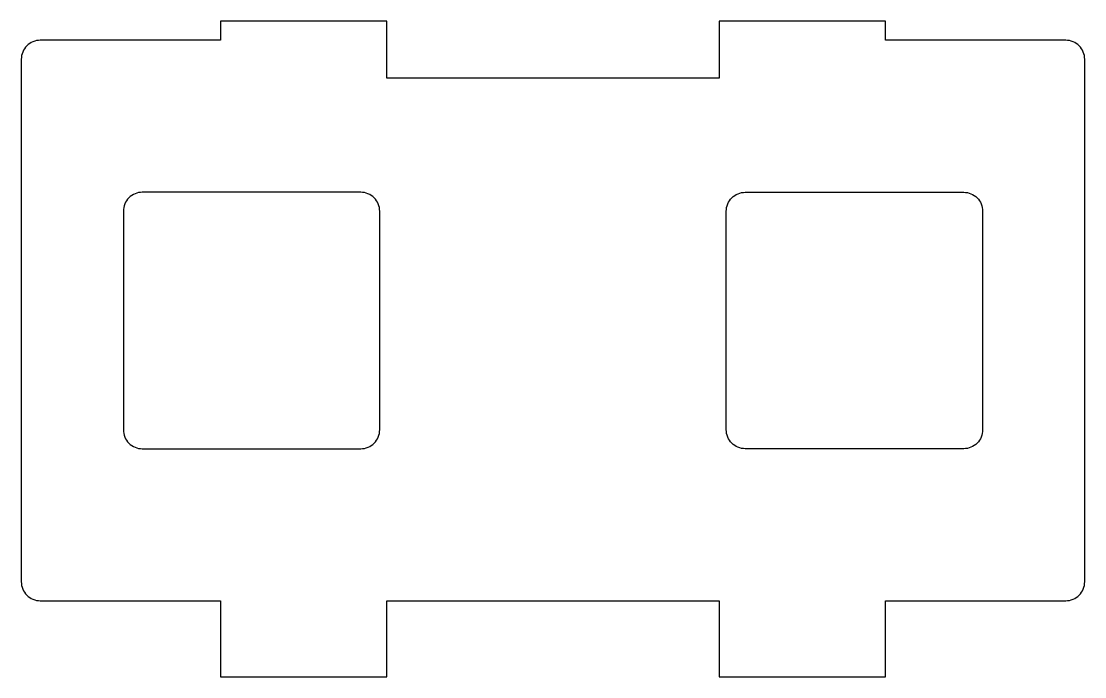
# Model space of a CAD drawing. Header units: inches. Extents: x -2.2 to 2.2, y -2.95 to -0.24.
import ezdxf

# ---------------------------------------------------------------- set-up
doc = ezdxf.new("R2010")
doc.units = ezdxf.units.IN
doc.layers.get('0').update_dxf_attribs({"linetype": 'CONTINUOUS'})

msp = doc.modelspace()

# ---------------------------------------------------------------- linework, layer by layer
for points in [[(2.2047, -2.5591), (2.2047, -0.3937, 0.414214), (2.126, -0.315), (1.378, -0.315), (1.378, -0.2362), (0.689, -0.2362), (0.689, -0.4724), (-0.689, -0.4724), (-0.689, -0.2362), (-1.378, -0.2362), (-1.378, -0.315), (-2.126, -0.315, 0.414214), (-2.2047, -0.3937), (-2.2047, -2.5591, 0.414214), (-2.126, -2.6378), (-1.378, -2.6378), (-1.378, -2.9528), (-0.689, -2.9528), (-0.689, -2.6378), (0.689, -2.6378), (0.689, -2.9528), (1.378, -2.9528), (1.378, -2.6378), (2.126, -2.6378, 0.414214)], [(-1.7815, -1.9291, 0.414214), (-1.7028, -2.0079), (-0.7972, -2.0079, 0.414214), (-0.7185, -1.9291), (-0.7185, -1.0236, 0.414214), (-0.7972, -0.9449), (-1.7028, -0.9449, 0.414214), (-1.7815, -1.0236)], [(0.7972, -0.9449), (1.7028, -0.9449, -0.414214), (1.7815, -1.0236), (1.7815, -1.9291, -0.414214), (1.7028, -2.0079), (0.7972, -2.0079, -0.414214), (0.7185, -1.9291), (0.7185, -1.0236, -0.414214)]]:
    msp.add_lwpolyline(points, format="xyb", close=True)

doc.saveas('drawing.dxf')
